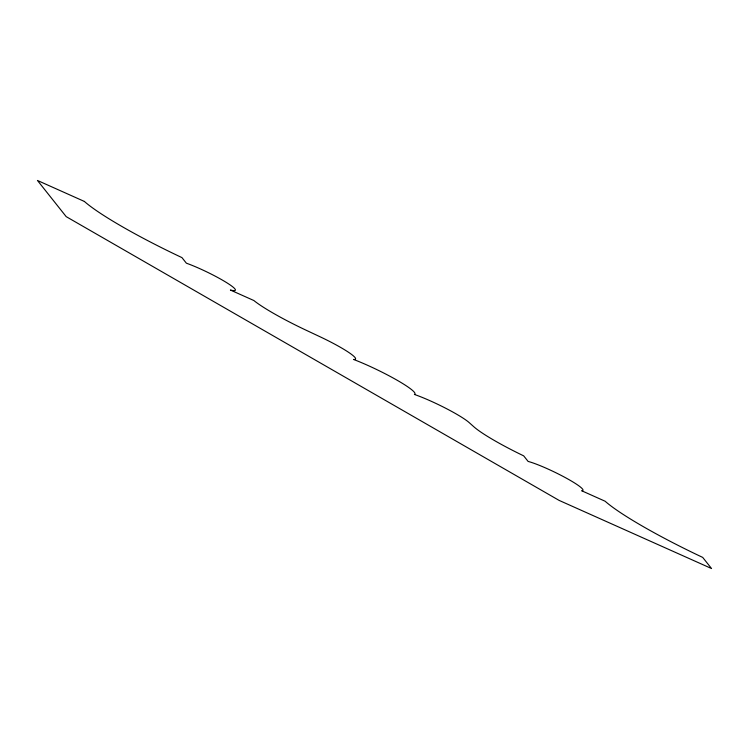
<?xml version="1.0" encoding="UTF-8"?>
<svg xmlns="http://www.w3.org/2000/svg" width="749" height="749" viewBox="0 0 749 749"><rect width="100%" height="100%" fill="white"/><g stroke="black" fill="none" stroke-linecap="round" stroke-linejoin="round"><path stroke-width="1.12" d="M84.365 201.434L37.45 180.462L66.193 216.639L559.072 500.379L711.55 568.538L702.702 557.406A111.489 13.398 25.8 0 1 605.117 501.231L581.664 490.745A33.499 4.026 25.8 0 0 566.132 478.049A33.499 4.026 25.8 0 0 528.111 461.421L523.691 455.86A61.259 7.359 25.8 0 1 473.836 426.761L469.174 422.605A38.077 4.578 25.8 0 0 414.375 394.433A44.622 5.365 25.8 0 0 397.476 380.436A44.622 5.365 25.8 0 0 353.659 359.483A38.077 4.578 25.8 0 0 320.188 336.835L306.229 330.272A61.259 7.359 25.8 0 1 253.864 300.527L230.402 290.041A33.499 4.026 25.8 0 0 225.589 281.998A33.499 4.026 25.8 0 0 186.37 263.18L181.951 257.609A111.489 13.398 25.8 0 1 84.365 201.434"/></g></svg>
